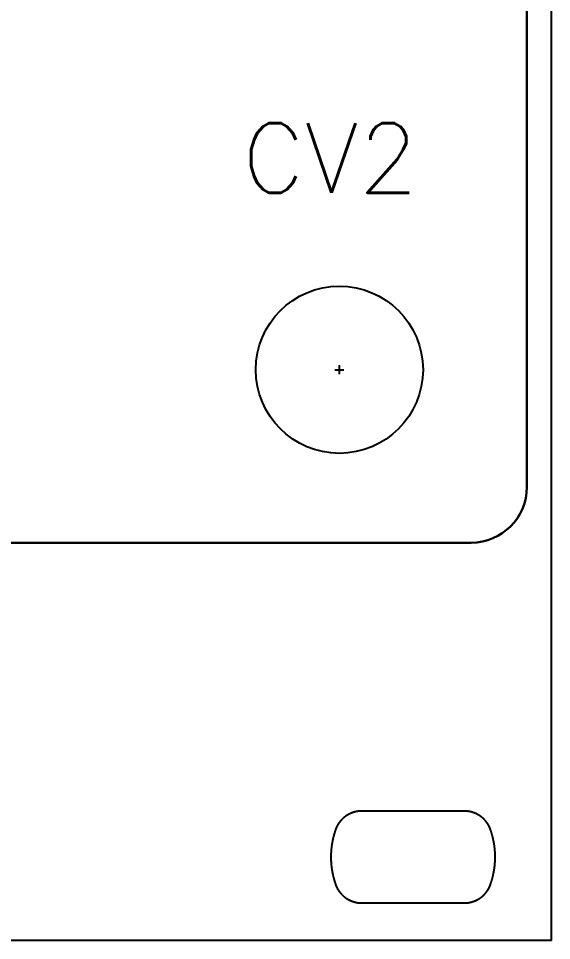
# Model space of a CAD drawing. Header units: millimetres. Extents: x 0 to 45, y 0 to 128.
# Drawn here: x 26.06 to 45.21, y 0 to 33.11 of the extents above; entities that cross this region are included whole.
import ezdxf

# ---------------------------------------------------------------- set-up
doc = ezdxf.new("R2010")
doc.units = ezdxf.units.MM
doc.header["$LTSCALE"] = 0.025
doc.layers.add('Object', color=7, linetype='Continuous')
doc.styles.get("Standard").update_dxf_attribs({"font": 'RomanS.ttf'})

msp = doc.modelspace()

# ---------------------------------------------------------------- linework, layer by layer
at = {"layer": 'Object', "color": 1}
for q in [(45.212, 128.5), (0, 0)]:
    msp.add_line((45.212, 0), q, dxfattribs=at)
at = {"layer": 'Object', "lineweight": 30}
for p, q in [((44.325, 62.939), (44.325, 16.287)), ((2.887, 14.287), (42.325, 14.287))]:
    msp.add_line(p, q, dxfattribs=at)
at = {"layer": 'Object', "color": 1, "linetype": 'ByBlock'}
for p, q in [((37.592, 20.338), (37.592, 20.657)), ((37.432, 20.497), (37.751, 20.497))]:
    msp.add_line(p, q, dxfattribs=at)
msp.add_lwpolyline([(43.187, 3.07), (43.187, 3.078), (43.187, 3.086), (43.186, 3.094), (43.186, 3.101), (43.186, 3.109), (43.186, 3.117), (43.185, 3.125), (43.185, 3.133), (43.185, 3.14), (43.184, 3.148), (43.184, 3.156), (43.183, 3.164), (43.183, 3.171), (43.182, 3.179), (43.182, 3.187), (43.181, 3.195), (43.181, 3.203), (43.18, 3.21), (43.18, 3.218), (43.179, 3.226), (43.179, 3.234), (43.178, 3.242), (43.177, 3.249), (43.177, 3.257), (43.176, 3.265), (43.175, 3.273), (43.175, 3.28), (43.174, 3.288), (43.173, 3.296), (43.172, 3.304), (43.171, 3.312), (43.171, 3.319), (43.17, 3.327), (43.169, 3.335), (43.168, 3.343), (43.167, 3.35), (43.166, 3.358), (43.165, 3.366), (43.164, 3.374), (43.163, 3.381), (43.162, 3.389), (43.161, 3.397), (43.16, 3.405), (43.159, 3.412), (43.158, 3.42), (43.157, 3.428), (43.156, 3.436), (43.154, 3.443), (43.153, 3.451), (43.152, 3.459), (43.151, 3.466), (43.15, 3.474), (43.148, 3.482), (43.147, 3.49), (43.146, 3.497), (43.144, 3.505), (43.143, 3.513), (43.142, 3.52), (43.14, 3.528), (43.139, 3.536), (43.137, 3.544), (43.136, 3.551), (43.135, 3.559), (43.133, 3.567), (43.131, 3.574), (43.13, 3.582), (43.128, 3.59), (43.127, 3.597), (43.125, 3.605), (43.124, 3.613), (43.122, 3.62), (43.12, 3.628), (43.119, 3.636), (43.117, 3.643), (43.115, 3.651), (43.113, 3.659), (43.112, 3.666), (43.11, 3.674), (43.108, 3.682), (43.106, 3.689), (43.104, 3.697), (43.103, 3.704), (43.101, 3.712), (43.099, 3.72), (43.097, 3.727), (43.095, 3.735), (43.093, 3.743), (43.091, 3.75), (43.089, 3.758), (43.087, 3.765), (43.085, 3.773), (43.083, 3.781), (43.081, 3.788), (43.079, 3.796), (43.077, 3.803), (43.074, 3.811), (43.072, 3.818), (43.07, 3.826), (43.068, 3.834), (43.066, 3.841), (43.063, 3.849), (43.061, 3.856), (43.059, 3.864), (43.056, 3.871), (43.054, 3.879), (43.052, 3.886), (43.049, 3.894), (43.047, 3.901), (43.045, 3.909), (43.042, 3.916), (43.04, 3.924), (43.037, 3.931), (43.035, 3.939), (43.032, 3.946), (43.03, 3.954), (43.027, 3.961), (43.024, 3.969), (43.022, 3.976), (43.019, 3.984), (43.018, 3.988), (43.016, 3.993), (43.014, 3.998), (43.012, 4.002), (43.011, 4.007), (43.009, 4.012), (43.007, 4.016), (43.005, 4.021), (43.003, 4.025), (43.002, 4.03), (43, 4.035), (42.998, 4.039), (42.996, 4.044), (42.994, 4.048), (42.992, 4.053), (42.99, 4.057), (42.988, 4.062), (42.986, 4.066), (42.984, 4.071), (42.982, 4.075), (42.98, 4.079), (42.978, 4.084), (42.975, 4.088), (42.973, 4.093), (42.971, 4.097), (42.969, 4.101), (42.967, 4.106), (42.965, 4.11), (42.962, 4.114), (42.96, 4.119), (42.958, 4.123), (42.955, 4.127), (42.953, 4.132), (42.951, 4.136), (42.948, 4.14), (42.946, 4.144), (42.944, 4.149), (42.941, 4.153), (42.939, 4.157), (42.936, 4.161), (42.934, 4.165), (42.931, 4.169), (42.929, 4.173), (42.926, 4.178), (42.924, 4.182), (42.921, 4.186), (42.919, 4.19), (42.916, 4.194), (42.913, 4.198), (42.911, 4.202), (42.908, 4.206), (42.905, 4.21), (42.903, 4.214), (42.9, 4.218), (42.897, 4.222), (42.894, 4.226), (42.892, 4.23), (42.889, 4.234), (42.886, 4.238), (42.883, 4.241), (42.88, 4.245), (42.878, 4.249), (42.875, 4.253), (42.872, 4.257), (42.869, 4.261), (42.866, 4.264), (42.863, 4.268), (42.86, 4.272), (42.857, 4.276), (42.854, 4.279), (42.851, 4.283), (42.848, 4.287), (42.845, 4.291), (42.842, 4.294), (42.839, 4.298), (42.836, 4.301), (42.833, 4.305), (42.829, 4.309), (42.826, 4.312), (42.823, 4.316), (42.82, 4.319), (42.817, 4.323), (42.814, 4.326), (42.81, 4.33), (42.807, 4.333), (42.804, 4.337), (42.801, 4.34), (42.797, 4.344), (42.794, 4.347), (42.791, 4.351), (42.787, 4.354), (42.784, 4.357), (42.781, 4.361), (42.777, 4.364), (42.774, 4.367), (42.77, 4.371), (42.767, 4.374), (42.763, 4.377), (42.76, 4.381), (42.757, 4.384), (42.753, 4.387), (42.75, 4.39), (42.746, 4.393), (42.742, 4.397), (42.739, 4.4), (42.735, 4.403), (42.732, 4.406), (42.728, 4.409), (42.725, 4.412), (42.721, 4.415), (42.717, 4.418), (42.714, 4.421), (42.71, 4.424), (42.706, 4.427), (42.703, 4.43), (42.699, 4.433), (42.695, 4.436), (42.691, 4.439), (42.688, 4.442), (42.684, 4.445), (42.68, 4.448), (42.676, 4.451), (42.673, 4.454), (42.669, 4.456), (42.665, 4.459), (42.661, 4.462), (42.657, 4.465), (42.653, 4.468), (42.65, 4.47), (42.646, 4.473), (42.642, 4.476), (42.638, 4.478), (42.634, 4.481), (42.63, 4.484), (42.626, 4.486), (42.622, 4.489), (42.618, 4.491), (42.614, 4.494), (42.61, 4.497), (42.606, 4.499), (42.602, 4.502), (42.598, 4.504), (42.594, 4.507), (42.59, 4.509), (42.586, 4.511), (42.582, 4.514), (42.578, 4.516), (42.573, 4.519), (42.569, 4.521), (42.565, 4.523), (42.561, 4.526), (42.557, 4.528), (42.553, 4.53), (42.549, 4.532), (42.544, 4.535), (42.54, 4.537), (42.536, 4.539), (42.532, 4.541), (42.527, 4.543), (42.523, 4.546), (42.519, 4.548), (42.515, 4.55), (42.51, 4.552), (42.506, 4.554), (42.502, 4.556), (42.498, 4.558), (42.493, 4.56), (42.489, 4.562), (42.485, 4.564), (42.48, 4.566), (42.476, 4.568), (42.471, 4.57), (42.467, 4.572), (42.463, 4.573), (42.458, 4.575), (42.454, 4.577), (42.449, 4.579), (42.445, 4.581), (42.441, 4.582), (42.436, 4.584), (42.432, 4.586), (42.427, 4.588), (42.423, 4.589), (42.418, 4.591), (42.414, 4.592), (42.409, 4.594), (42.405, 4.596), (42.4, 4.597), (42.396, 4.599), (42.391, 4.6), (42.387, 4.602), (42.382, 4.603), (42.377, 4.605), (42.373, 4.606), (42.368, 4.608), (42.364, 4.609), (42.359, 4.61), (42.354, 4.612), (42.35, 4.613), (42.345, 4.614), (42.341, 4.616), (42.336, 4.617), (42.331, 4.618), (42.327, 4.619), (42.322, 4.621), (42.317, 4.622), (42.313, 4.623), (42.308, 4.624), (42.303, 4.625), (42.299, 4.626), (42.294, 4.627), (42.289, 4.628), (42.284, 4.629), (42.28, 4.63), (42.275, 4.631), (42.27, 4.632), (42.265, 4.633), (42.261, 4.634), (42.256, 4.635), (42.251, 4.636), (42.246, 4.637), (42.242, 4.637), (42.237, 4.638), (42.232, 4.639), (42.227, 4.64), (42.222, 4.64), (42.218, 4.641), (42.213, 4.642), (42.208, 4.643), (42.203, 4.643), (42.198, 4.644), (42.193, 4.644), (42.189, 4.645), (42.184, 4.645), (42.179, 4.646), (42.174, 4.646), (42.169, 4.647), (42.164, 4.647), (42.159, 4.648), (42.154, 4.648), (42.149, 4.649), (42.145, 4.649), (42.14, 4.649), (42.135, 4.65), (42.13, 4.65), (42.125, 4.65), (42.12, 4.65), (42.115, 4.651), (42.11, 4.651), (42.105, 4.651), (42.1, 4.651), (42.095, 4.651), (42.09, 4.651), (42.085, 4.651), (42.08, 4.651), (42.075, 4.651), (38.397, 4.651), (38.392, 4.651), (38.387, 4.651), (38.382, 4.651), (38.377, 4.651), (38.372, 4.651), (38.367, 4.651), (38.362, 4.651), (38.357, 4.651), (38.352, 4.65), (38.347, 4.65), (38.342, 4.65), (38.337, 4.65), (38.332, 4.649), (38.327, 4.649), (38.323, 4.649), (38.318, 4.648), (38.313, 4.648), (38.308, 4.647), (38.303, 4.647), (38.298, 4.646), (38.293, 4.646), (38.288, 4.645), (38.283, 4.645), (38.279, 4.644), (38.274, 4.644), (38.269, 4.643), (38.264, 4.643), (38.259, 4.642), (38.254, 4.641), (38.25, 4.64), (38.245, 4.64), (38.24, 4.639), (38.235, 4.638), (38.23, 4.637), (38.226, 4.637), (38.221, 4.636), (38.216, 4.635), (38.211, 4.634), (38.207, 4.633), (38.202, 4.632), (38.197, 4.631), (38.192, 4.63), (38.188, 4.629), (38.183, 4.628), (38.178, 4.627), (38.173, 4.626), (38.169, 4.625), (38.164, 4.624), (38.159, 4.623), (38.155, 4.622), (38.15, 4.621), (38.145, 4.619), (38.141, 4.618), (38.136, 4.617), (38.131, 4.616), (38.127, 4.614), (38.122, 4.613), (38.118, 4.612), (38.113, 4.61), (38.108, 4.609), (38.104, 4.608), (38.099, 4.606), (38.095, 4.605), (38.09, 4.603), (38.085, 4.602), (38.081, 4.6), (38.076, 4.599), (38.072, 4.597), (38.067, 4.596), (38.063, 4.594), (38.058, 4.592), (38.054, 4.591), (38.049, 4.589), (38.045, 4.588), (38.04, 4.586), (38.036, 4.584), (38.031, 4.582), (38.027, 4.581), (38.023, 4.579), (38.018, 4.577), (38.014, 4.575), (38.009, 4.573), (38.005, 4.572), (38.001, 4.57), (37.996, 4.568), (37.992, 4.566), (37.987, 4.564), (37.983, 4.562), (37.979, 4.56), (37.974, 4.558), (37.97, 4.556), (37.966, 4.554), (37.962, 4.552), (37.957, 4.55), (37.953, 4.548), (37.949, 4.546), (37.945, 4.543), (37.94, 4.541), (37.936, 4.539), (37.932, 4.537), (37.928, 4.535), (37.923, 4.532), (37.919, 4.53), (37.915, 4.528), (37.911, 4.526), (37.907, 4.523), (37.903, 4.521), (37.899, 4.519), (37.894, 4.516), (37.89, 4.514), (37.886, 4.511), (37.882, 4.509), (37.878, 4.507), (37.874, 4.504), (37.87, 4.502), (37.866, 4.499), (37.862, 4.497), (37.858, 4.494), (37.854, 4.491), (37.85, 4.489), (37.846, 4.486), (37.842, 4.484), (37.838, 4.481), (37.834, 4.478), (37.83, 4.476), (37.826, 4.473), (37.822, 4.47), (37.819, 4.468), (37.815, 4.465), (37.811, 4.462), (37.807, 4.459), (37.803, 4.456), (37.799, 4.454), (37.796, 4.451), (37.792, 4.448), (37.788, 4.445), (37.784, 4.442), (37.781, 4.439), (37.777, 4.436), (37.773, 4.433), (37.769, 4.43), (37.766, 4.427), (37.762, 4.424), (37.758, 4.421), (37.755, 4.418), (37.751, 4.415), (37.747, 4.412), (37.744, 4.409), (37.74, 4.406), (37.737, 4.403), (37.733, 4.4), (37.73, 4.397), (37.726, 4.393), (37.722, 4.39), (37.719, 4.387), (37.715, 4.384), (37.712, 4.381), (37.709, 4.377), (37.705, 4.374), (37.702, 4.371), (37.698, 4.367), (37.695, 4.364), (37.691, 4.361), (37.688, 4.357), (37.685, 4.354), (37.681, 4.351), (37.678, 4.347), (37.675, 4.344), (37.671, 4.34), (37.668, 4.337), (37.665, 4.333), (37.662, 4.33), (37.658, 4.326), (37.655, 4.323), (37.652, 4.319), (37.649, 4.316), (37.646, 4.312), (37.643, 4.309), (37.639, 4.305), (37.636, 4.301), (37.633, 4.298), (37.63, 4.294), (37.627, 4.291), (37.624, 4.287), (37.621, 4.283), (37.618, 4.279), (37.615, 4.276), (37.612, 4.272), (37.609, 4.268), (37.606, 4.264), (37.603, 4.261), (37.6, 4.257), (37.597, 4.253), (37.594, 4.249), (37.592, 4.245), (37.589, 4.241), (37.586, 4.238), (37.583, 4.234), (37.58, 4.23), (37.578, 4.226), (37.575, 4.222), (37.572, 4.218), (37.569, 4.214), (37.567, 4.21), (37.564, 4.206), (37.561, 4.202), (37.559, 4.198), (37.556, 4.194), (37.553, 4.19), (37.551, 4.186), (37.548, 4.182), (37.546, 4.178), (37.543, 4.173), (37.541, 4.169), (37.538, 4.165), (37.536, 4.161), (37.533, 4.157), (37.531, 4.153), (37.528, 4.149), (37.526, 4.144), (37.524, 4.14), (37.521, 4.136), (37.519, 4.132), (37.517, 4.127), (37.514, 4.123), (37.512, 4.119), (37.51, 4.114), (37.507, 4.11), (37.505, 4.106), (37.503, 4.101), (37.501, 4.097), (37.499, 4.093), (37.497, 4.088), (37.494, 4.084), (37.492, 4.079), (37.49, 4.075), (37.488, 4.071), (37.486, 4.066), (37.484, 4.062), (37.482, 4.057), (37.48, 4.053), (37.478, 4.048), (37.476, 4.044), (37.474, 4.039), (37.472, 4.035), (37.47, 4.03), (37.469, 4.025), (37.467, 4.021), (37.465, 4.016), (37.463, 4.012), (37.461, 4.007), (37.46, 4.002), (37.458, 3.998), (37.456, 3.993), (37.455, 3.988), (37.453, 3.984), (37.45, 3.976), (37.448, 3.969), (37.445, 3.961), (37.442, 3.954), (37.44, 3.946), (37.437, 3.939), (37.435, 3.931), (37.432, 3.924), (37.43, 3.916), (37.428, 3.909), (37.425, 3.901), (37.423, 3.894), (37.42, 3.886), (37.418, 3.879), (37.416, 3.871), (37.413, 3.864), (37.411, 3.856), (37.409, 3.849), (37.406, 3.841), (37.404, 3.834), (37.402, 3.826), (37.4, 3.818), (37.398, 3.811), (37.395, 3.803), (37.393, 3.796), (37.391, 3.788), (37.389, 3.781), (37.387, 3.773), (37.385, 3.765), (37.383, 3.758), (37.381, 3.75), (37.379, 3.743), (37.377, 3.735), (37.375, 3.727), (37.373, 3.72), (37.371, 3.712), (37.369, 3.704), (37.368, 3.697), (37.366, 3.689), (37.364, 3.682), (37.362, 3.674), (37.36, 3.666), (37.359, 3.659), (37.357, 3.651), (37.355, 3.643), (37.353, 3.636), (37.352, 3.628), (37.35, 3.62), (37.348, 3.613), (37.347, 3.605), (37.345, 3.597), (37.344, 3.59), (37.342, 3.582), (37.341, 3.574), (37.339, 3.567), (37.337, 3.559), (37.336, 3.551), (37.335, 3.544), (37.333, 3.536), (37.332, 3.528), (37.33, 3.52), (37.329, 3.513), (37.328, 3.505), (37.326, 3.497), (37.325, 3.49), (37.324, 3.482), (37.322, 3.474), (37.321, 3.466), (37.32, 3.459), (37.319, 3.451), (37.318, 3.443), (37.316, 3.436), (37.315, 3.428), (37.314, 3.42), (37.313, 3.412), (37.312, 3.405), (37.311, 3.397), (37.31, 3.389), (37.309, 3.381), (37.308, 3.374), (37.307, 3.366), (37.306, 3.358), (37.305, 3.35), (37.304, 3.343), (37.303, 3.335), (37.302, 3.327), (37.301, 3.319), (37.301, 3.312), (37.3, 3.304), (37.299, 3.296), (37.298, 3.288), (37.297, 3.28), (37.297, 3.273), (37.296, 3.265), (37.295, 3.257), (37.295, 3.249), (37.294, 3.242), (37.293, 3.234), (37.293, 3.226), (37.292, 3.218), (37.292, 3.21), (37.291, 3.203), (37.291, 3.195), (37.29, 3.187), (37.29, 3.179), (37.289, 3.171), (37.289, 3.164), (37.288, 3.156), (37.288, 3.148), (37.287, 3.14), (37.287, 3.133), (37.287, 3.125), (37.286, 3.117), (37.286, 3.109), (37.286, 3.101), (37.286, 3.094), (37.285, 3.086), (37.285, 3.078), (37.285, 3.07), (37.285, 3.062), (37.285, 3.055), (37.284, 3.047), (37.284, 3.039), (37.284, 3.031), (37.284, 3.023), (37.284, 3.016), (37.284, 3.008), (37.284, 3), (37.284, 2.992), (37.284, 2.984), (37.284, 2.977), (37.284, 2.969), (37.284, 2.961), (37.284, 2.953), (37.285, 2.945), (37.285, 2.938), (37.285, 2.93), (37.285, 2.922), (37.285, 2.914), (37.286, 2.906), (37.286, 2.899), (37.286, 2.891), (37.286, 2.883), (37.287, 2.875), (37.287, 2.867), (37.287, 2.86), (37.288, 2.852), (37.288, 2.844), (37.289, 2.836), (37.289, 2.829), (37.29, 2.821), (37.29, 2.813), (37.291, 2.805), (37.291, 2.797), (37.292, 2.79), (37.292, 2.782), (37.293, 2.774), (37.293, 2.766), (37.294, 2.758), (37.295, 2.751), (37.295, 2.743), (37.296, 2.735), (37.297, 2.727), (37.297, 2.72), (37.298, 2.712), (37.299, 2.704), (37.3, 2.696), (37.301, 2.688), (37.301, 2.681), (37.302, 2.673), (37.303, 2.665), (37.304, 2.657), (37.305, 2.65), (37.306, 2.642), (37.307, 2.634), (37.308, 2.626), (37.309, 2.619), (37.31, 2.611), (37.311, 2.603), (37.312, 2.595), (37.313, 2.588), (37.314, 2.58), (37.315, 2.572), (37.316, 2.564), (37.318, 2.557), (37.319, 2.549), (37.32, 2.541), (37.321, 2.534), (37.322, 2.526), (37.324, 2.518), (37.325, 2.51), (37.326, 2.503), (37.328, 2.495), (37.329, 2.487), (37.33, 2.48), (37.332, 2.472), (37.333, 2.464), (37.335, 2.456), (37.336, 2.449), (37.337, 2.441), (37.339, 2.433), (37.341, 2.426), (37.342, 2.418), (37.344, 2.41), (37.345, 2.403), (37.347, 2.395), (37.348, 2.387), (37.35, 2.38), (37.352, 2.372), (37.353, 2.364), (37.355, 2.357), (37.357, 2.349), (37.359, 2.341), (37.36, 2.334), (37.362, 2.326), (37.364, 2.318), (37.366, 2.311), (37.368, 2.303), (37.369, 2.296), (37.371, 2.288), (37.373, 2.28), (37.375, 2.273), (37.377, 2.265), (37.379, 2.257), (37.381, 2.25), (37.383, 2.242), (37.385, 2.235), (37.387, 2.227), (37.389, 2.219), (37.391, 2.212), (37.393, 2.204), (37.395, 2.197), (37.398, 2.189), (37.4, 2.182), (37.402, 2.174), (37.404, 2.166), (37.406, 2.159), (37.409, 2.151), (37.411, 2.144), (37.413, 2.136), (37.416, 2.129), (37.418, 2.121), (37.42, 2.114), (37.423, 2.106), (37.425, 2.099), (37.428, 2.091), (37.43, 2.084), (37.432, 2.076), (37.435, 2.069), (37.437, 2.061), (37.44, 2.054), (37.442, 2.046), (37.445, 2.039), (37.448, 2.031), (37.45, 2.024), (37.453, 2.016), (37.455, 2.012), (37.456, 2.007), (37.458, 2.002), (37.46, 1.998), (37.461, 1.993), (37.463, 1.988), (37.465, 1.984), (37.467, 1.979), (37.469, 1.975), (37.47, 1.97), (37.472, 1.965), (37.474, 1.961), (37.476, 1.956), (37.478, 1.952), (37.48, 1.947), (37.482, 1.943), (37.484, 1.938), (37.486, 1.934), (37.488, 1.929), (37.49, 1.925), (37.492, 1.921), (37.494, 1.916), (37.497, 1.912), (37.499, 1.907), (37.501, 1.903), (37.503, 1.899), (37.505, 1.894), (37.507, 1.89), (37.51, 1.886), (37.512, 1.881), (37.514, 1.877), (37.517, 1.873), (37.519, 1.868), (37.521, 1.864), (37.524, 1.86), (37.526, 1.856), (37.528, 1.851), (37.531, 1.847), (37.533, 1.843), (37.536, 1.839), (37.538, 1.835), (37.541, 1.831), (37.543, 1.827), (37.546, 1.822), (37.548, 1.818), (37.551, 1.814), (37.553, 1.81), (37.556, 1.806), (37.559, 1.802), (37.561, 1.798), (37.564, 1.794), (37.567, 1.79), (37.569, 1.786), (37.572, 1.782), (37.575, 1.778), (37.578, 1.774), (37.58, 1.77), (37.583, 1.766), (37.586, 1.762), (37.589, 1.759), (37.592, 1.755), (37.594, 1.751), (37.597, 1.747), (37.6, 1.743), (37.603, 1.739), (37.606, 1.736), (37.609, 1.732), (37.612, 1.728), (37.615, 1.724), (37.618, 1.721), (37.621, 1.717), (37.624, 1.713), (37.627, 1.709), (37.63, 1.706), (37.633, 1.702), (37.636, 1.699), (37.639, 1.695), (37.643, 1.691), (37.646, 1.688), (37.649, 1.684), (37.652, 1.681), (37.655, 1.677), (37.658, 1.674), (37.662, 1.67), (37.665, 1.667), (37.668, 1.663), (37.671, 1.66), (37.675, 1.656), (37.678, 1.653), (37.681, 1.649), (37.685, 1.646), (37.688, 1.643), (37.691, 1.639), (37.695, 1.636), (37.698, 1.633), (37.702, 1.629), (37.705, 1.626), (37.709, 1.623), (37.712, 1.619), (37.715, 1.616), (37.719, 1.613), (37.722, 1.61), (37.726, 1.607), (37.73, 1.603), (37.733, 1.6), (37.737, 1.597), (37.74, 1.594), (37.744, 1.591), (37.747, 1.588), (37.751, 1.585), (37.755, 1.582), (37.758, 1.579), (37.762, 1.576), (37.766, 1.573), (37.769, 1.57), (37.773, 1.567), (37.777, 1.564), (37.781, 1.561), (37.784, 1.558), (37.788, 1.555), (37.792, 1.552), (37.796, 1.549), (37.799, 1.546), (37.803, 1.544), (37.807, 1.541), (37.811, 1.538), (37.815, 1.535), (37.819, 1.532), (37.822, 1.53), (37.826, 1.527), (37.83, 1.524), (37.834, 1.522), (37.838, 1.519), (37.842, 1.516), (37.846, 1.514), (37.85, 1.511), (37.854, 1.509), (37.858, 1.506), (37.862, 1.503), (37.866, 1.501), (37.87, 1.498), (37.874, 1.496), (37.878, 1.493), (37.882, 1.491), (37.886, 1.489), (37.89, 1.486), (37.894, 1.484), (37.899, 1.481), (37.903, 1.479), (37.907, 1.477), (37.911, 1.474), (37.915, 1.472), (37.919, 1.47), (37.923, 1.468), (37.928, 1.465), (37.932, 1.463), (37.936, 1.461), (37.94, 1.459), (37.945, 1.457), (37.949, 1.454), (37.953, 1.452), (37.957, 1.45), (37.962, 1.448), (37.966, 1.446), (37.97, 1.444), (37.974, 1.442), (37.979, 1.44), (37.983, 1.438), (37.987, 1.436), (37.992, 1.434), (37.996, 1.432), (38.001, 1.43), (38.005, 1.428), (38.009, 1.427), (38.014, 1.425), (38.018, 1.423), (38.023, 1.421), (38.027, 1.419), (38.031, 1.418), (38.036, 1.416), (38.04, 1.414), (38.045, 1.412), (38.049, 1.411), (38.054, 1.409), (38.058, 1.408), (38.063, 1.406), (38.067, 1.404), (38.072, 1.403), (38.076, 1.401), (38.081, 1.4), (38.085, 1.398), (38.09, 1.397), (38.095, 1.395), (38.099, 1.394), (38.104, 1.392), (38.108, 1.391), (38.113, 1.39), (38.118, 1.388), (38.122, 1.387), (38.127, 1.386), (38.131, 1.384), (38.136, 1.383), (38.141, 1.382), (38.145, 1.381), (38.15, 1.379), (38.155, 1.378), (38.159, 1.377), (38.164, 1.376), (38.169, 1.375), (38.173, 1.374), (38.178, 1.373), (38.183, 1.372), (38.188, 1.371), (38.192, 1.37), (38.197, 1.369), (38.202, 1.368), (38.207, 1.367), (38.211, 1.366), (38.216, 1.365), (38.221, 1.364), (38.226, 1.363), (38.23, 1.363), (38.235, 1.362), (38.24, 1.361), (38.245, 1.36), (38.25, 1.36), (38.254, 1.359), (38.259, 1.358), (38.264, 1.357), (38.269, 1.357), (38.274, 1.356), (38.279, 1.356), (38.283, 1.355), (38.288, 1.355), (38.293, 1.354), (38.298, 1.354), (38.303, 1.353), (38.308, 1.353), (38.313, 1.352), (38.318, 1.352), (38.323, 1.351), (38.327, 1.351), (38.332, 1.351), (38.337, 1.35), (38.342, 1.35), (38.347, 1.35), (38.352, 1.35), (38.357, 1.349), (38.362, 1.349), (38.367, 1.349), (38.372, 1.349), (38.377, 1.349), (38.382, 1.349), (38.387, 1.349), (38.392, 1.349), (38.397, 1.349), (42.075, 1.349), (42.08, 1.349), (42.085, 1.349), (42.09, 1.349), (42.095, 1.349), (42.1, 1.349), (42.105, 1.349), (42.11, 1.349), (42.115, 1.349), (42.12, 1.35), (42.125, 1.35), (42.13, 1.35), (42.135, 1.35), (42.14, 1.351), (42.145, 1.351), (42.149, 1.351), (42.154, 1.352), (42.159, 1.352), (42.164, 1.353), (42.169, 1.353), (42.174, 1.354), (42.179, 1.354), (42.184, 1.355), (42.189, 1.355), (42.193, 1.356), (42.198, 1.356), (42.203, 1.357), (42.208, 1.357), (42.213, 1.358), (42.218, 1.359), (42.222, 1.36), (42.227, 1.36), (42.232, 1.361), (42.237, 1.362), (42.242, 1.363), (42.246, 1.363), (42.251, 1.364), (42.256, 1.365), (42.261, 1.366), (42.265, 1.367), (42.27, 1.368), (42.275, 1.369), (42.28, 1.37), (42.284, 1.371), (42.289, 1.372), (42.294, 1.373), (42.299, 1.374), (42.303, 1.375), (42.308, 1.376), (42.313, 1.377), (42.317, 1.378), (42.322, 1.379), (42.327, 1.381), (42.331, 1.382), (42.336, 1.383), (42.341, 1.384), (42.345, 1.386), (42.35, 1.387), (42.354, 1.388), (42.359, 1.39), (42.364, 1.391), (42.368, 1.392), (42.373, 1.394), (42.377, 1.395), (42.382, 1.397), (42.387, 1.398), (42.391, 1.4), (42.396, 1.401), (42.4, 1.403), (42.405, 1.404), (42.409, 1.406), (42.414, 1.408), (42.418, 1.409), (42.423, 1.411), (42.427, 1.412), (42.432, 1.414), (42.436, 1.416), (42.441, 1.418), (42.445, 1.419), (42.449, 1.421), (42.454, 1.423), (42.458, 1.425), (42.463, 1.427), (42.467, 1.428), (42.471, 1.43), (42.476, 1.432), (42.48, 1.434), (42.485, 1.436), (42.489, 1.438), (42.493, 1.44), (42.498, 1.442), (42.502, 1.444), (42.506, 1.446), (42.51, 1.448), (42.515, 1.45), (42.519, 1.452), (42.523, 1.454), (42.527, 1.457), (42.532, 1.459), (42.536, 1.461), (42.54, 1.463), (42.544, 1.465), (42.549, 1.468), (42.553, 1.47), (42.557, 1.472), (42.561, 1.474), (42.565, 1.477), (42.569, 1.479), (42.573, 1.481), (42.578, 1.484), (42.582, 1.486), (42.586, 1.489), (42.59, 1.491), (42.594, 1.493), (42.598, 1.496), (42.602, 1.498), (42.606, 1.501), (42.61, 1.503), (42.614, 1.506), (42.618, 1.509), (42.622, 1.511), (42.626, 1.514), (42.63, 1.516), (42.634, 1.519), (42.638, 1.522), (42.642, 1.524), (42.646, 1.527), (42.65, 1.53), (42.653, 1.532), (42.657, 1.535), (42.661, 1.538), (42.665, 1.541), (42.669, 1.544), (42.673, 1.546), (42.676, 1.549), (42.68, 1.552), (42.684, 1.555), (42.688, 1.558), (42.691, 1.561), (42.695, 1.564), (42.699, 1.567), (42.703, 1.57), (42.706, 1.573), (42.71, 1.576), (42.714, 1.579), (42.717, 1.582), (42.721, 1.585), (42.725, 1.588), (42.728, 1.591), (42.732, 1.594), (42.735, 1.597), (42.739, 1.6), (42.742, 1.603), (42.746, 1.607), (42.75, 1.61), (42.753, 1.613), (42.757, 1.616), (42.76, 1.619), (42.763, 1.623), (42.767, 1.626), (42.77, 1.629), (42.774, 1.633), (42.777, 1.636), (42.781, 1.639), (42.784, 1.643), (42.787, 1.646), (42.791, 1.649), (42.794, 1.653), (42.797, 1.656), (42.801, 1.66), (42.804, 1.663), (42.807, 1.667), (42.81, 1.67), (42.814, 1.674), (42.817, 1.677), (42.82, 1.681), (42.823, 1.684), (42.826, 1.688), (42.829, 1.691), (42.833, 1.695), (42.836, 1.699), (42.839, 1.702), (42.842, 1.706), (42.845, 1.709), (42.848, 1.713), (42.851, 1.717), (42.854, 1.721), (42.857, 1.724), (42.86, 1.728), (42.863, 1.732), (42.866, 1.736), (42.869, 1.739), (42.872, 1.743), (42.875, 1.747), (42.878, 1.751), (42.88, 1.755), (42.883, 1.759), (42.886, 1.762), (42.889, 1.766), (42.892, 1.77), (42.894, 1.774), (42.897, 1.778), (42.9, 1.782), (42.903, 1.786), (42.905, 1.79), (42.908, 1.794), (42.911, 1.798), (42.913, 1.802), (42.916, 1.806), (42.919, 1.81), (42.921, 1.814), (42.924, 1.818), (42.926, 1.822), (42.929, 1.827), (42.931, 1.831), (42.934, 1.835), (42.936, 1.839), (42.939, 1.843), (42.941, 1.847), (42.944, 1.851), (42.946, 1.856), (42.948, 1.86), (42.951, 1.864), (42.953, 1.868), (42.955, 1.873), (42.958, 1.877), (42.96, 1.881), (42.962, 1.886), (42.965, 1.89), (42.967, 1.894), (42.969, 1.899), (42.971, 1.903), (42.973, 1.907), (42.975, 1.912), (42.978, 1.916), (42.98, 1.921), (42.982, 1.925), (42.984, 1.929), (42.986, 1.934), (42.988, 1.938), (42.99, 1.943), (42.992, 1.947), (42.994, 1.952), (42.996, 1.956), (42.998, 1.961), (43, 1.965), (43.002, 1.97), (43.003, 1.975), (43.005, 1.979), (43.007, 1.984), (43.009, 1.988), (43.011, 1.993), (43.012, 1.998), (43.014, 2.002), (43.016, 2.007), (43.018, 2.012), (43.019, 2.016), (43.022, 2.024), (43.024, 2.031), (43.027, 2.039), (43.03, 2.046), (43.032, 2.054), (43.035, 2.061), (43.037, 2.069), (43.04, 2.076), (43.042, 2.084), (43.045, 2.091), (43.047, 2.099), (43.049, 2.106), (43.052, 2.114), (43.054, 2.121), (43.056, 2.129), (43.059, 2.136), (43.061, 2.144), (43.063, 2.151), (43.066, 2.159), (43.068, 2.166), (43.07, 2.174), (43.072, 2.182), (43.074, 2.189), (43.077, 2.197), (43.079, 2.204), (43.081, 2.212), (43.083, 2.219), (43.085, 2.227), (43.087, 2.235), (43.089, 2.242), (43.091, 2.25), (43.093, 2.257), (43.095, 2.265), (43.097, 2.273), (43.099, 2.28), (43.101, 2.288), (43.103, 2.296), (43.104, 2.303), (43.106, 2.311), (43.108, 2.318), (43.11, 2.326), (43.112, 2.334), (43.113, 2.341), (43.115, 2.349), (43.117, 2.357), (43.119, 2.364), (43.12, 2.372), (43.122, 2.38), (43.124, 2.387), (43.125, 2.395), (43.127, 2.403), (43.128, 2.41), (43.13, 2.418), (43.131, 2.426), (43.133, 2.433), (43.135, 2.441), (43.136, 2.449), (43.137, 2.456), (43.139, 2.464), (43.14, 2.472), (43.142, 2.48), (43.143, 2.487), (43.144, 2.495), (43.146, 2.503), (43.147, 2.51), (43.148, 2.518), (43.15, 2.526), (43.151, 2.534), (43.152, 2.541), (43.153, 2.549), (43.154, 2.557), (43.156, 2.564), (43.157, 2.572), (43.158, 2.58), (43.159, 2.588), (43.16, 2.595), (43.161, 2.603), (43.162, 2.611), (43.163, 2.619), (43.164, 2.626), (43.165, 2.634), (43.166, 2.642), (43.167, 2.65), (43.168, 2.657), (43.169, 2.665), (43.17, 2.673), (43.171, 2.681), (43.171, 2.688), (43.172, 2.696), (43.173, 2.704), (43.174, 2.712), (43.175, 2.72), (43.175, 2.727), (43.176, 2.735), (43.177, 2.743), (43.177, 2.751), (43.178, 2.758), (43.179, 2.766), (43.179, 2.774), (43.18, 2.782), (43.18, 2.79), (43.181, 2.797), (43.181, 2.805), (43.182, 2.813), (43.182, 2.821), (43.183, 2.829), (43.183, 2.836), (43.184, 2.844), (43.184, 2.852), (43.185, 2.86), (43.185, 2.867), (43.185, 2.875), (43.186, 2.883), (43.186, 2.891), (43.186, 2.899), (43.186, 2.906), (43.187, 2.914), (43.187, 2.922), (43.187, 2.93), (43.187, 2.938), (43.187, 2.945), (43.188, 2.953), (43.188, 2.961), (43.188, 2.969), (43.188, 2.977), (43.188, 2.984), (43.188, 2.992), (43.188, 3), (43.188, 3.008), (43.188, 3.016), (43.188, 3.023), (43.188, 3.031), (43.188, 3.039), (43.188, 3.047), (43.187, 3.055), (43.187, 3.062)], close=True, dxfattribs=at)
msp.add_circle((37.592, 20.497), 3.002, dxfattribs=at)
at = {"layer": 'Object', "lineweight": 30}
msp.add_arc((42.325, 16.287), 2, 270, 0, dxfattribs=at)

# ---------------------------------------------------------------- texts
at = {"layer": 'Object', "insert": (34.096, 29.353), "char_height": 2.5, "width": 7.40805, "attachment_point": 1}
msp.add_mtext('{CV2}', dxfattribs=at)

doc.saveas('drawing.dxf')
